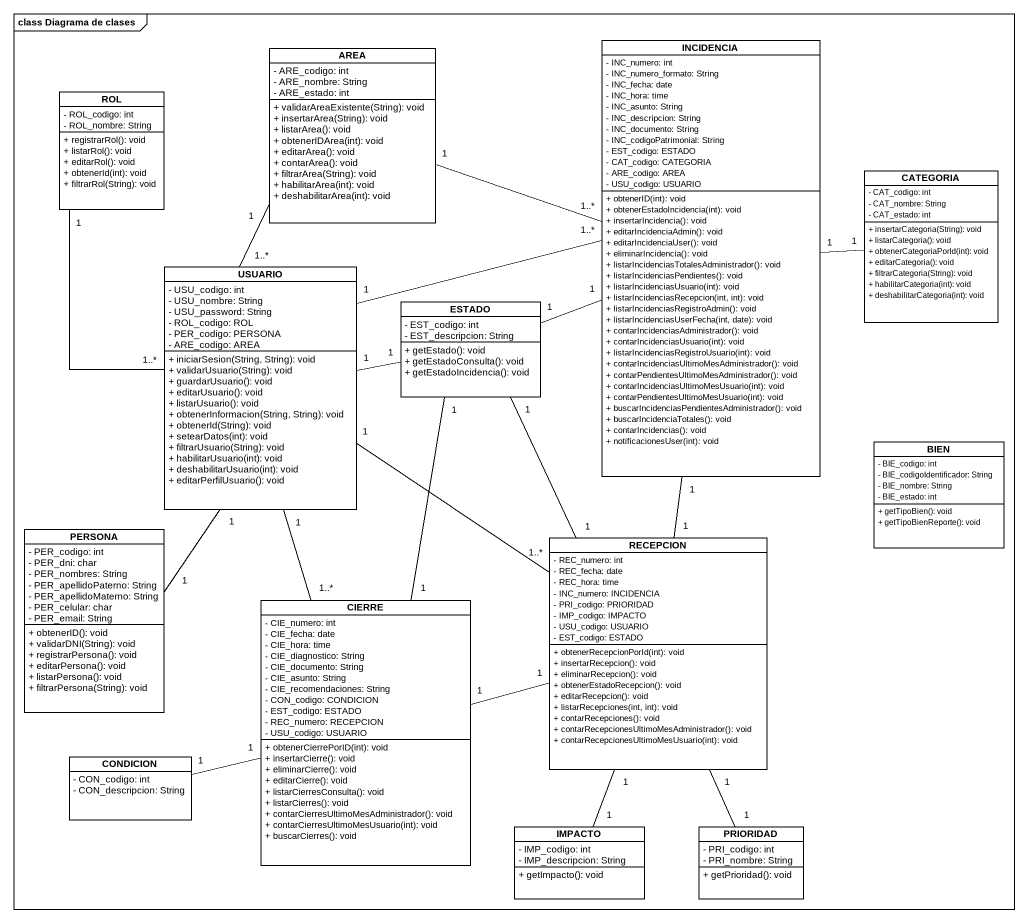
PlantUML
@startuml
mainframe class Diagrama de clases
hide circle
hide empty members
skinparam classAttributeIconSize 0
class INCIDENCIA {
  - INC_numero: int
  - INC_numero_formato: String
  - INC_fecha: date
  - INC_hora: time
  - INC_asunto: String
  - INC_descripcion: String
  - INC_documento: String
  - INC_codigoPatrimonial: String
  - EST_codigo: ESTADO
  - CAT_codigo: CATEGORIA
  - ARE_codigo: AREA
  - USU_codigo: USUARIO
  + obtenerID(int): void
  + obtenerEstadoIncidencia(int): void
  + insertarIncidencia(): void
  + editarIncidenciaAdmin(): void
  + editarIncidenciaUser(): void
  + eliminarIncidencia(): void
  + listarIncidenciasTotalesAdministrador(): void
  + listarIncidenciasPendientes(): void
  + listarIncidenciasUsuario(int): void
  + listarIncidenciasRecepcion(int, int): void
  + listarIncidenciasRegistroAdmin(): void
  + listarIncidenciasUserFecha(int, date): void
  + contarIncidenciasAdministrador(): void
  + contarIncidenciasUsuario(int): void
  + listarIncidenciasRegistroUsuario(int): void
  + contarIncidenciasUltimoMesAdministrador(): void
  + contarPendientesUltimoMesAdministrador(): void
  + contarIncidenciasUltimoMesUsuario(int): void
  + contarPendientesUltimoMesUsuario(int): void
  + buscarIncidenciasPendientesAdministrador(): void
  + buscarIncidenciaTotales(): void
  + contarIncidencias(): void
  + notificacionesUser(int): void
}
class AREA {
  - ARE_codigo: int
  - ARE_nombre: String
  - ARE_estado: int
  + validarAreaExistente(String): void
  + insertarArea(String): void
  + listarArea(): void
  + obtenerIDArea(int): void
  + editarArea(): void
  + contarArea(): void
  + filtrarArea(String): void
  + habilitarArea(int): void
  + deshabilitarArea(int): void
}
class ROL {
  - ROL_codigo: int
  - ROL_nombre: String
  + registrarRol(): void
  + listarRol(): void
  + editarRol(): void
  + obtenerId(int): void
  + filtrarRol(String): void
}
class CATEGORIA {
  - CAT_codigo: int
  - CAT_nombre: String
  - CAT_estado: int
  + insertarCategoria(String): void
  + listarCategoria(): void
  + obtenerCategoriaPorId(int): void
  + editarCategoria(): void
  + filtrarCategoria(String): void
  + habilitarCategoria(int): void
  + deshabilitarCategoria(int): void
}
class USUARIO {
  - USU_codigo: int
  - USU_nombre: String
  - USU_password: String
  - ROL_codigo: ROL
  - PER_codigo: PERSONA
  - ARE_codigo: AREA
  + iniciarSesion(String, String): void
  + validarUsuario(String): void
  + guardarUsuario(): void
  + editarUsuario(): void
  + listarUsuario(): void
  + obtenerInformacion(String, String): void
  + obtenerId(String): void
  + setearDatos(int): void
  + filtrarUsuario(String): void
  + habilitarUsuario(int): void
  + deshabilitarUsuario(int): void
  + editarPerfilUsuario(): void
}
class ESTADO {
  - EST_codigo: int
  - EST_descripcion: String
  + getEstado(): void
  + getEstadoConsulta(): void
  + getEstadoIncidencia(): void
}
class BIEN {
  - BIE_codigo: int
  - BIE_codigoIdentificador: String
  - BIE_nombre: String
  - BIE_estado: int
  + getTipoBien(): void
  + getTipoBienReporte(): void
}
class PERSONA {
  - PER_codigo: int
  - PER_dni: char
  - PER_nombres: String
  - PER_apellidoPaterno: String
  - PER_apellidoMaterno: String
  - PER_celular: char
  - PER_email: String
  + obtenerID(): void
  + validarDNI(String): void
  + registrarPersona(): void
  + editarPersona(): void
  + listarPersona(): void
  + filtrarPersona(String): void
}
class RECEPCION {
  - REC_numero: int
  - REC_fecha: date
  - REC_hora: time
  - INC_numero: INCIDENCIA
  - PRI_codigo: PRIORIDAD
  - IMP_codigo: IMPACTO
  - USU_codigo: USUARIO
  - EST_codigo: ESTADO
  + obtenerRecepcionPorId(int): void
  + insertarRecepcion(): void
  + eliminarRecepcion(): void
  + obtenerEstadoRecepcion(): void
  + editarRecepcion(): void
  + listarRecepciones(int, int): void
  + contarRecepciones(): void
  + contarRecepcionesUltimoMesAdministrador(): void
  + contarRecepcionesUltimoMesUsuario(int): void
}
class CIERRE {
  - CIE_numero: int
  - CIE_fecha: date
  - CIE_hora: time
  - CIE_diagnostico: String
  - CIE_documento: String
  - CIE_asunto: String
  - CIE_recomendaciones: String
  - CON_codigo: CONDICION
  - EST_codigo: ESTADO
  - REC_numero: RECEPCION
  - USU_codigo: USUARIO
  + obtenerCierrePorID(int): void
  + insertarCierre(): void
  + eliminarCierre(): void
  + editarCierre(): void
  + listarCierresConsulta(): void
  + listarCierres(): void
  + contarCierresUltimoMesAdministrador(): void
  + contarCierresUltimoMesUsuario(int): void
  + buscarCierres(): void
}
class CONDICION {
  - CON_codigo: int
  - CON_descripcion: String
}
class IMPACTO {
  - IMP_codigo: int
  - IMP_descripcion: String
  + getImpacto(): void
}
class PRIORIDAD {
  - PRI_codigo: int
  - PRI_nombre: String
  + getPrioridad(): void
}
INCIDENCIA "1" -- "1" RECEPCION
AREA "1" -right- "1..*" INCIDENCIA
AREA "1" -- "1..*" USUARIO
ROL "1" -- "1..*" USUARIO
CATEGORIA "1" -left- "1" INCIDENCIA
USUARIO "1" -right- "1..*" INCIDENCIA
USUARIO "1" -- "1" PERSONA
USUARIO "1" -- "1..*" RECEPCION
USUARIO "1" -- "1..*" CIERRE
ESTADO "1" -right- "1" INCIDENCIA
ESTADO "1" -left- "1" USUARIO
ESTADO "1" -- "1" RECEPCION
ESTADO "1" -- "1" CIERRE
RECEPCION "1" -left- "1" CIERRE
CONDICION "1" -right- "1" CIERRE
IMPACTO "1" -up- "1" RECEPCION
PRIORIDAD "1" -up- "1" RECEPCION
@enduml
